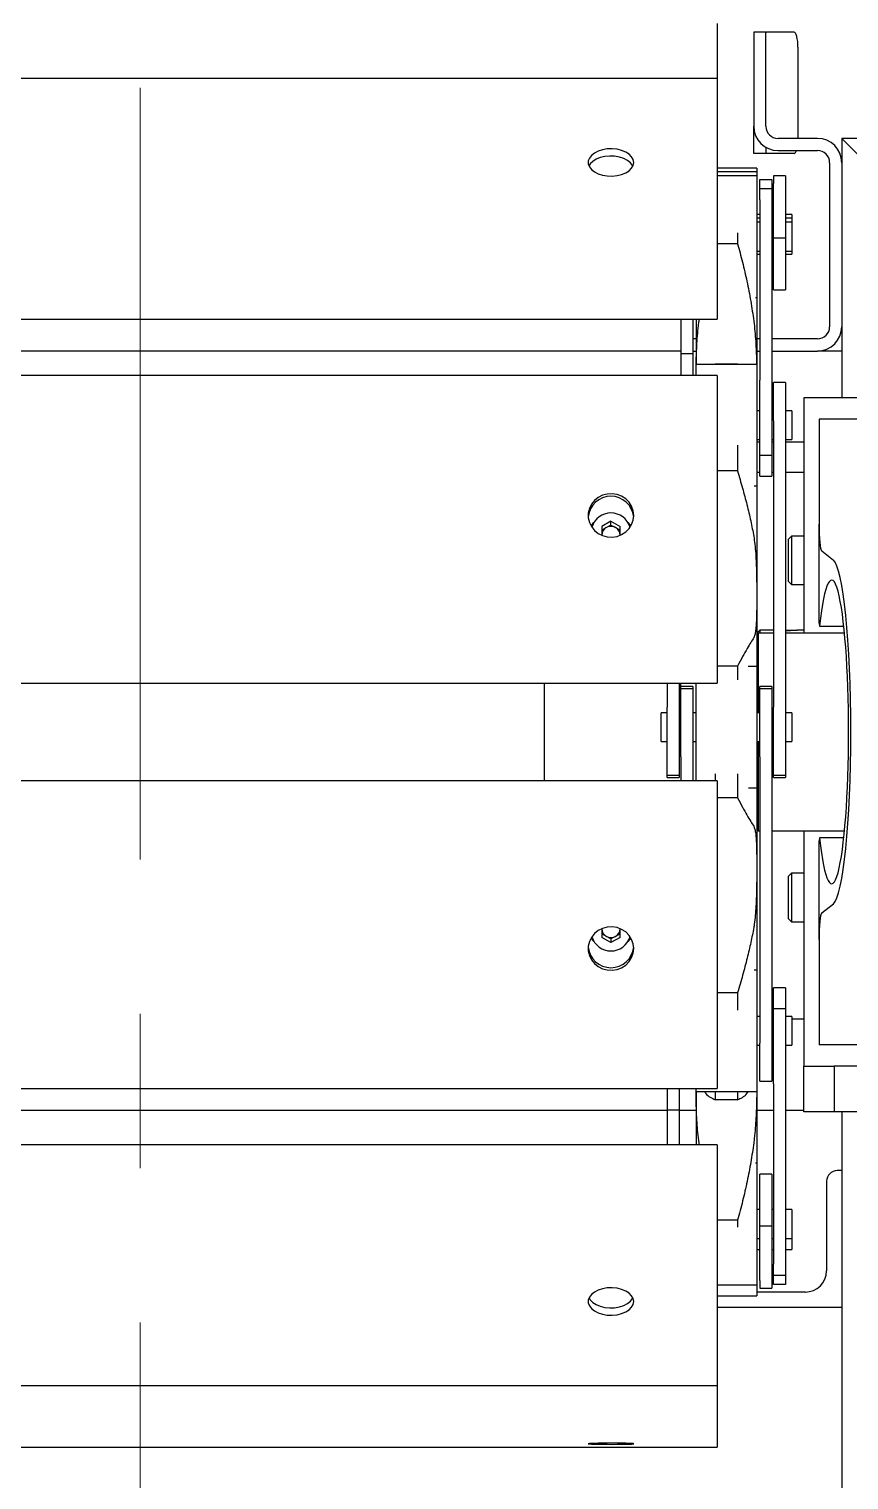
# Model space of a CAD drawing. Header units: millimetres. Extents: x 0 to 11880, y 0 to 8400.
# Drawn here: x 1751.9 to 2021.9, y 6347.3 to 6824.9 of the extents above; entities that cross this region are included whole.
import ezdxf

# ---------------------------------------------------------------- set-up
doc = ezdxf.new("R2010")
doc.units = ezdxf.units.MM
doc.header["$LTSCALE"] = 20
doc.linetypes.add('CENTERX2', pattern=[20.32, 12.7, -2.54, 2.54, -2.54])
doc.layers.add('ANNOTAZIONI', color=7, linetype='Continuous')

msp = doc.modelspace()

# ---------------------------------------------------------------- linework, layer by layer
at = {"color": 7, "linetype": 'Continuous', "lineweight": 25}
for p, q in [((1978.51, 6826.72), (1978.51, 6820.57)), ((1990.51, 6823.94), (1990.51, 6792.94)), ((1994.51, 6823.94), (1990.51, 6823.94)), ((1994.51, 6792.94), (1994.51, 6823.94)), ((1994.51, 6823.94), (1994.68, 6823.94)), ((2003.8, 6823.94), (1994.68, 6823.94)), ((1978.51, 6820.57), (1978.51, 6808.62)), ((2005.09, 6818.94), (2005.09, 6788.94)), ((1978.51, 6808.62), (1598.51, 6808.62)), ((1978.51, 6808.62), (1978.51, 6807.42)), ((1978.51, 6807.42), (1978.51, 6754.61)), ((1990.51, 6783.94), (1990.51, 6792.94)), ((2011.51, 6788.94), (1998.51, 6788.94)), ((3142.51, 6788.94), (2019.51, 6788.94)), ((2064.51, 6743.94), (2019.51, 6788.94)), ((2019.51, 6788.94), (2019.51, 6703.54)), ((1994.51, 6783.94), (1990.51, 6783.94)), ((1994.51, 6786.01), (1994.51, 6783.94)), ((1994.68, 6783.94), (1994.51, 6783.94)), ((2003.8, 6783.94), (1994.68, 6783.94)), ((1998.51, 6784.94), (2011.51, 6784.94)), ((1991.51, 6779.18), (1978.51, 6779.18)), ((1991.51, 6777.93), (1978.51, 6777.93)), ((1991.51, 6779.18), (1991.51, 6777.93)), ((1991.51, 6777.93), (1991.51, 6776.57)), ((2015.51, 6780.94), (2015.51, 6726.94)), ((1991.51, 6776.57), (1978.51, 6776.57)), ((1991.51, 6776.57), (1991.51, 6736.57)), ((1992.51, 6775.43), (1996.51, 6775.43)), ((1992.51, 6772.33), (1992.51, 6775.43)), ((1996.51, 6775.43), (1996.51, 6772.33)), ((2001.01, 6776.65), (1997.01, 6776.65)), ((1997.01, 6776.64), (1997.01, 6776.65)), ((1997.01, 6776.64), (1997.01, 6774.1)), ((1997.01, 6756.14), (1997.01, 6774.1)), ((2001.01, 6776.65), (2001.01, 6776.64)), ((2001.01, 6776.64), (2001.01, 6774.1)), ((2001.01, 6774.1), (2001.01, 6756.14)), ((1996.51, 6772.33), (1992.51, 6772.33)), ((1992.51, 6768.73), (1992.51, 6772.33)), ((1992.51, 6768.73), (1992.51, 6709.32)), ((1996.51, 6772.33), (1996.51, 6768.73)), ((1996.51, 6768.73), (1996.51, 6709.32)), ((1992.51, 6763.93), (1991.51, 6763.93)), ((1997.01, 6763.93), (1996.51, 6763.93)), ((2003.01, 6763.93), (2001.01, 6763.93)), ((2003.01, 6763.93), (2003.01, 6762.68)), ((1992.51, 6762.68), (1991.51, 6762.68)), ((1992.51, 6761.32), (1991.51, 6761.32)), ((1997.01, 6762.68), (1996.51, 6762.68)), ((1997.01, 6761.32), (1996.51, 6761.32)), ((2003.01, 6762.68), (2001.01, 6762.68)), ((2003.01, 6761.32), (2001.01, 6761.32)), ((2003.01, 6762.68), (2003.01, 6761.32)), ((2003.01, 6761.32), (2003.01, 6751.82)), ((1978.51, 6754.61), (1978.51, 6746.21)), ((1985.16, 6754.27), (1978.51, 6754.27)), ((1985.16, 6757.81), (1985.16, 6754.27)), ((2001.01, 6756.14), (1997.01, 6756.14)), ((1997.01, 6739.1), (1997.01, 6756.14)), ((2001.01, 6756.14), (2001.01, 6739.1)), ((1991.51, 6751.82), (1992.51, 6751.82)), ((1991.51, 6750.77), (1992.51, 6750.77)), ((1996.51, 6751.82), (1997.01, 6751.82)), ((1996.51, 6750.77), (1997.01, 6750.77)), ((2001.01, 6751.82), (2003.01, 6751.82)), ((2001.01, 6750.77), (2003.01, 6750.77)), ((2003.01, 6751.82), (2003.01, 6750.77)), ((1978.51, 6746.21), (1978.51, 6731.81)), ((1991.1, 6736.57), (1991.51, 6736.57)), ((1991.51, 6736.57), (1991.51, 6714.54)), ((1997.01, 6739.1), (2001.01, 6739.1)), ((1978.51, 6731.81), (1978.51, 6729.41)), ((1598.51, 6729.41), (1978.51, 6729.41)), ((1966.51, 6729.41), (1966.51, 6718.02)), ((1970.51, 6729.41), (1970.51, 6718.02)), ((1971.51, 6729.41), (1971.51, 6714.54)), ((1972.5, 6728.81), (1972.59, 6729.41)), ((1971.51, 6722.94), (1970.51, 6722.94)), ((1992.51, 6722.94), (1991.51, 6722.94)), ((2011.51, 6722.94), (1996.51, 6722.94)), ((1966.51, 6718.94), (1610.51, 6718.94)), ((1970.51, 6718.02), (1966.51, 6718.02)), ((1966.51, 6718.02), (1966.51, 6710.91)), ((1970.51, 6718.94), (1971.51, 6718.94)), ((1970.51, 6718.02), (1970.51, 6710.91)), ((1991.51, 6718.94), (1992.51, 6718.94)), ((1996.51, 6718.94), (2011.51, 6718.94)), ((2019.51, 6718.94), (2011.51, 6718.94)), ((1978.51, 6710.91), (1598.51, 6710.91)), ((1991.51, 6714.54), (1971.51, 6714.54)), ((1971.51, 6710.91), (1971.51, 6714.54)), ((1985.16, 6714.58), (1977.86, 6714.58)), ((1978.51, 6710.91), (1978.51, 6706.74)), ((1991.51, 6714.54), (1991.51, 6710.53)), ((1978.51, 6706.74), (1978.51, 6622.9)), ((1991.51, 6710.53), (1991.51, 6674.54)), ((1992.51, 6684.52), (1992.51, 6709.32)), ((1996.51, 6709.32), (1996.51, 6684.52)), ((2001.01, 6708.53), (1997.01, 6708.53)), ((1997.01, 6696), (1997.01, 6708.53)), ((2001.01, 6708.53), (2001.01, 6696)), ((2007.01, 6703.54), (2007.01, 6626.04)), ((2077.01, 6703.54), (2007.01, 6703.54)), ((1992.51, 6699.29), (1991.51, 6699.29)), ((1997.01, 6699.29), (1996.51, 6699.29)), ((2003.01, 6699.29), (2001.01, 6699.29)), ((2003.01, 6699.29), (2003.01, 6698.34)), ((2003.01, 6698.34), (2003.01, 6689.79)), ((2072.01, 6696.54), (2012.01, 6696.54)), ((2012.01, 6696.54), (2012.01, 6694.34)), ((1997.01, 6696), (1997.01, 6601.7)), ((2001.01, 6696), (2001.01, 6601.7)), ((2012.01, 6694.34), (2012.01, 6661.89)), ((1985.16, 6687.97), (1985.16, 6679.46)), ((1991.51, 6689.79), (1992.51, 6689.79)), ((1992.51, 6688.94), (1991.51, 6688.94)), ((1996.51, 6689.79), (1997.01, 6689.79)), ((1997.01, 6688.94), (1996.51, 6688.94)), ((2001.01, 6689.79), (2003.01, 6689.79)), ((2007.01, 6688.94), (2001.01, 6688.94)), ((1996.51, 6684.52), (1992.51, 6684.52)), ((1992.51, 6677.72), (1992.51, 6684.52)), ((1996.51, 6684.52), (1996.51, 6677.72)), ((1985.16, 6679.46), (1978.51, 6679.46)), ((1992.51, 6678.94), (1991.51, 6678.94)), ((1992.51, 6677.72), (1996.51, 6677.72)), ((1997.01, 6678.94), (1996.51, 6678.94)), ((2007.01, 6678.94), (2001.01, 6678.94)), ((1990.68, 6674.54), (1991.51, 6674.54)), ((1991.51, 6674.54), (1991.51, 6638.16)), ((1943.51, 6662.88), (1940.46, 6661.2)), ((1940.46, 6661.2), (1940.46, 6658.29)), ((1941.99, 6660.83), (1940.46, 6659.99)), ((1943.51, 6661.66), (1941.99, 6660.83)), ((1943.51, 6662.88), (1946.56, 6661.2)), ((1943.51, 6661.66), (1943.51, 6662.88)), ((1943.51, 6661.66), (1945.03, 6660.83)), ((1945.03, 6660.83), (1946.56, 6659.99)), ((1946.56, 6658.29), (1946.56, 6661.2)), ((2012.01, 6629.34), (2012.01, 6661.89)), ((2002.91, 6658.04), (2001.81, 6656.94)), ((2001.81, 6656.94), (2001.81, 6643.14)), ((2007.01, 6658.04), (2002.91, 6658.04)), ((2002.91, 6658.04), (2002.91, 6642.04)), ((2012.9, 6653.12), (2016.73, 6650.12)), ((2001.81, 6643.14), (2002.91, 6642.04)), ((2002.91, 6642.04), (2007.01, 6642.04)), ((1991.51, 6638.16), (1991.51, 6615.14)), ((1992.51, 6627.04), (1991.51, 6626.04)), ((1992.01, 6626.04), (1991.51, 6625.54)), ((1997.01, 6626.04), (1992.01, 6626.04)), ((1992.01, 6626.04), (1992.01, 6599.89)), ((1997.01, 6627.04), (1992.51, 6627.04)), ((1992.51, 6627.04), (1992.51, 6626.04)), ((2001.01, 6627.04), (2004.82, 6627.04)), ((2020.41, 6626.04), (2001.01, 6626.04)), ((2007.01, 6627.04), (2004.87, 6627.04)), ((2012.01, 6629.34), (2012.18, 6628.36)), ((2012.18, 6628.36), (2020.18, 6628.36)), ((1978.51, 6622.9), (1978.51, 6615.36)), ((1978.51, 6615.36), (1978.51, 6609.89)), ((1985.16, 6615.24), (1978.51, 6615.24)), ((1985.16, 6615.24), (1985.16, 6610.73)), ((1991.51, 6615.14), (1988.66, 6615.14)), ((1991.51, 6615.14), (1991.51, 6601.22)), ((1598.51, 6609.6), (1978.51, 6609.6)), ((1921.51, 6609.6), (1921.51, 6577.47)), ((1962.01, 6609.6), (1962.01, 6601.7)), ((1966.01, 6609.6), (1966.01, 6601.7)), ((1966.51, 6608.54), (1966.51, 6609.6)), ((1970.51, 6608.54), (1966.51, 6608.54)), ((1966.51, 6607.84), (1966.51, 6608.54)), ((1966.51, 6607.84), (1970.51, 6607.84)), ((1966.51, 6585.37), (1966.51, 6607.84)), ((1970.51, 6608.54), (1970.51, 6607.84)), ((1970.51, 6607.84), (1970.51, 6585.37)), ((1971.51, 6577.47), (1971.51, 6609.6)), ((1978.51, 6609.89), (1978.51, 6609.6)), ((1996.51, 6608.54), (1992.51, 6608.54)), ((1992.51, 6607.83), (1992.51, 6608.54)), ((1992.51, 6585.37), (1992.51, 6607.83)), ((1992.51, 6607.83), (1996.51, 6607.83)), ((1996.51, 6608.54), (1996.51, 6607.83)), ((1996.51, 6607.83), (1996.51, 6585.37)), ((1962.01, 6579.23), (1962.01, 6601.7)), ((1966.01, 6601.7), (1966.01, 6579.23)), ((1991.51, 6601.22), (1991.51, 6575.14)), ((1997.01, 6579.24), (1997.01, 6601.7)), ((2001.01, 6601.7), (2001.01, 6579.24)), ((1962.01, 6599.89), (1960.01, 6599.89)), ((1960.01, 6590.39), (1960.01, 6599.89)), ((1966.51, 6599.89), (1966.01, 6599.89)), ((1971.51, 6599.89), (1970.51, 6599.89)), ((1992.51, 6599.89), (1991.51, 6599.89)), ((1997.01, 6599.89), (1996.51, 6599.89)), ((2003.01, 6599.89), (2001.01, 6599.89)), ((2003.01, 6599.89), (2003.01, 6596.58)), ((2003.01, 6596.58), (2003.01, 6590.39)), ((1960.01, 6590.39), (1962.01, 6590.39)), ((1966.01, 6590.39), (1966.51, 6590.39)), ((1970.51, 6590.39), (1971.51, 6590.39)), ((1991.51, 6590.39), (1992.51, 6590.39)), ((1992.01, 6590.39), (1992.01, 6561.04)), ((1996.51, 6590.39), (1997.01, 6590.39)), ((2001.01, 6590.39), (2003.01, 6590.39)), ((1966.51, 6585.37), (1966.51, 6577.47)), ((1970.51, 6585.37), (1970.51, 6577.47)), ((1992.51, 6585.37), (1992.51, 6491.07)), ((1996.51, 6585.37), (1996.51, 6491.07)), ((1978.51, 6577.47), (1598.51, 6577.47)), ((1966.01, 6579.23), (1962.01, 6579.23)), ((1962.01, 6578.53), (1962.01, 6579.23)), ((1962.01, 6578.53), (1966.01, 6578.53)), ((1966.01, 6579.23), (1966.01, 6578.53)), ((1977.86, 6579.79), (1977.86, 6577.47)), ((1978.51, 6577.47), (1978.51, 6577.18)), ((1978.51, 6577.18), (1978.51, 6571.71)), ((1985.16, 6579.79), (1985.16, 6571.83)), ((2001.01, 6579.24), (1997.01, 6579.24)), ((1997.01, 6578.53), (1997.01, 6579.24)), ((1997.01, 6578.53), (2001.01, 6578.53)), ((2001.01, 6579.24), (2001.01, 6578.53)), ((1988.75, 6575.14), (1991.51, 6575.14)), ((1991.51, 6575.14), (1991.51, 6548.92)), ((1985.16, 6571.83), (1978.51, 6571.83)), ((1978.51, 6571.71), (1978.51, 6564.17)), ((1978.51, 6564.17), (1978.51, 6480.34)), ((1991.51, 6561.54), (1992.01, 6561.04)), ((1992.01, 6561.04), (1992.51, 6561.04)), ((1996.51, 6561.04), (2020.41, 6561.04)), ((2007.01, 6561.04), (2007.01, 6483.54)), ((2012.18, 6558.71), (2012.01, 6557.74)), ((2020.18, 6558.71), (2012.18, 6558.71)), ((2012.01, 6525.19), (2012.01, 6557.74)), ((1991.51, 6548.92), (1991.51, 6515.15)), ((2002.91, 6547.04), (2001.81, 6545.94)), ((2001.81, 6545.94), (2001.81, 6532.14)), ((2007.01, 6547.04), (2002.91, 6547.04)), ((2002.91, 6547.04), (2002.91, 6531.04)), ((2012.9, 6533.95), (2016.73, 6536.95)), ((2001.81, 6532.14), (2002.91, 6531.04)), ((2002.91, 6531.04), (2007.01, 6531.04)), ((1940.46, 6528.78), (1940.46, 6525.87)), ((1941.99, 6526.25), (1940.46, 6527.08)), ((1943.51, 6524.19), (1940.46, 6525.87)), ((1943.51, 6525.41), (1941.99, 6526.25)), ((1945.03, 6526.25), (1943.51, 6525.41)), ((1946.56, 6525.87), (1943.51, 6524.19)), ((1943.51, 6525.41), (1943.51, 6524.19)), ((1946.56, 6527.08), (1945.03, 6526.25)), ((1946.56, 6525.87), (1946.56, 6528.78)), ((2012.01, 6525.19), (2012.01, 6492.74)), ((1991.51, 6515.15), (1990.65, 6515.15)), ((1991.51, 6515.15), (1991.51, 6489.06)), ((1985.16, 6507.62), (1978.51, 6507.62)), ((1985.16, 6507.62), (1985.16, 6501.97)), ((2001.01, 6509.35), (1997.01, 6509.35)), ((2001.01, 6509.35), (1997.01, 6509.35)), ((1997.01, 6502.55), (1997.01, 6509.35)), ((1997.01, 6509.35), (1997.01, 6509.35)), ((2001.01, 6509.35), (2001.01, 6502.55)), ((2001.01, 6509.35), (2001.01, 6509.35)), ((1997.01, 6477.75), (1997.01, 6502.55)), ((1997.01, 6502.55), (2001.01, 6502.55)), ((2001.01, 6502.55), (2001.01, 6477.75)), ((1992.51, 6499.9), (1991.51, 6499.9)), ((1997.01, 6499.9), (1996.51, 6499.9)), ((2003.01, 6499.9), (2001.01, 6499.9)), ((2003.01, 6499.9), (2003.01, 6493.7)), ((2007.01, 6498.94), (2003.01, 6498.94)), ((2003.01, 6493.7), (2003.01, 6490.4)), ((2012.01, 6492.74), (2012.01, 6490.54)), ((1991.51, 6490.4), (1992.51, 6490.4)), ((1991.51, 6489.06), (1991.51, 6475.15)), ((1992.51, 6478.54), (1992.51, 6491.07)), ((1996.51, 6491.07), (1996.51, 6478.54)), ((1996.51, 6490.4), (1997.01, 6490.4)), ((2001.01, 6490.4), (2003.01, 6490.4)), ((2072.01, 6490.54), (2012.01, 6490.54)), ((2007.01, 6468.54), (2007.01, 6483.54)), ((2007.01, 6483.54), (2017.01, 6483.54)), ((2017.01, 6483.54), (2017.01, 6468.54)), ((2067.01, 6483.54), (2017.01, 6483.54)), ((1978.51, 6480.34), (1978.51, 6476.16)), ((1992.51, 6478.54), (1996.51, 6478.54)), ((1997.01, 6477.75), (1997.01, 6418.35)), ((2001.01, 6477.75), (2001.01, 6418.35)), ((1598.51, 6476.16), (1978.51, 6476.16)), ((1962.01, 6476.16), (1962.01, 6469.06)), ((1966.01, 6476.16), (1966.01, 6469.06)), ((1971.51, 6475.15), (1971.51, 6476.16)), ((1971.51, 6475.15), (1991.51, 6475.15)), ((1971.51, 6475.15), (1971.51, 6457.66)), ((1977.86, 6475.15), (1977.86, 6472.49)), ((1985.16, 6472.49), (1977.86, 6472.49)), ((1985.16, 6475.15), (1985.16, 6472.49)), ((1991.51, 6475.15), (1991.51, 6451.56)), ((1962.01, 6468.94), (1615.01, 6468.94)), ((1966.01, 6469.06), (1962.01, 6469.06)), ((1962.01, 6469.06), (1962.01, 6457.66)), ((1966.01, 6469.06), (1966.01, 6457.66)), ((1971.51, 6468.94), (1966.01, 6468.94)), ((1997.01, 6468.94), (1991.51, 6468.94)), ((2007.01, 6468.94), (2001.01, 6468.94)), ((2017.01, 6468.54), (2007.01, 6468.54)), ((2067.01, 6468.54), (2017.01, 6468.54)), ((2019.51, 6468.54), (2019.51, 6296.44)), ((1978.51, 6457.66), (1598.51, 6457.66)), ((1962.01, 6457.66), (1615.01, 6457.66)), ((1971.51, 6457.66), (1966.01, 6457.66)), ((1972.59, 6457.66), (1972.5, 6458.26)), ((1978.51, 6457.66), (1978.51, 6455.26)), ((1978.51, 6455.26), (1978.51, 6440.86)), ((1991.51, 6451.56), (1991.1, 6451.56)), ((1991.51, 6451.56), (1991.51, 6415.56)), ((2019.51, 6449.16), (2018.01, 6449.16)), ((1996.51, 6447.97), (1992.51, 6447.97)), ((1996.51, 6447.97), (1992.51, 6447.97)), ((1992.51, 6430.93), (1992.51, 6447.97)), ((1992.51, 6447.97), (1992.51, 6447.97)), ((1996.51, 6447.97), (1996.51, 6430.93)), ((1996.51, 6447.97), (1996.51, 6447.97)), ((2014.51, 6445.66), (2014.51, 6416.16)), ((1978.51, 6440.86), (1978.51, 6432.46)), ((1992.51, 6436.31), (1991.51, 6436.31)), ((1997.01, 6436.31), (1996.51, 6436.31)), ((2003.01, 6436.31), (2001.01, 6436.31)), ((2003.01, 6436.31), (2003.01, 6427.76)), ((1985.16, 6432.81), (1978.51, 6432.81)), ((1978.51, 6432.46), (1978.51, 6379.65)), ((1985.16, 6432.81), (1985.16, 6430.54)), ((1992.51, 6430.93), (1996.51, 6430.93)), ((1992.51, 6412.98), (1992.51, 6430.93)), ((1996.51, 6430.93), (1996.51, 6412.98)), ((1991.51, 6426.81), (1992.51, 6426.81)), ((1996.51, 6426.81), (1997.01, 6426.81)), ((2001.01, 6426.81), (2003.01, 6426.81)), ((2003.01, 6427.76), (2003.01, 6426.81)), ((2003.01, 6426.81), (2003.01, 6423.15)), ((1991.51, 6423.15), (1992.51, 6423.15)), ((1996.51, 6423.15), (1997.01, 6423.15)), ((2001.01, 6423.15), (2003.01, 6423.15)), ((2003.01, 6423.15), (2003.01, 6423.15)), ((1991.51, 6415.56), (1991.51, 6411.56)), ((1997.01, 6414.74), (1997.01, 6418.35)), ((1997.01, 6414.74), (2001.01, 6414.74)), ((1997.01, 6411.65), (1997.01, 6414.74)), ((2001.01, 6418.35), (2001.01, 6414.74)), ((2001.01, 6414.74), (2001.01, 6411.65)), ((1978.51, 6411.56), (1991.51, 6411.56)), ((1991.51, 6411.56), (1991.51, 6407.9)), ((1992.51, 6412.98), (1992.51, 6410.44)), ((1992.51, 6410.43), (1992.51, 6410.44)), ((1992.51, 6410.43), (1996.51, 6410.43)), ((1992.51, 6410.43), (1996.51, 6410.43)), ((1996.51, 6412.98), (1996.51, 6410.44)), ((1996.51, 6410.44), (1996.51, 6410.43)), ((2001.01, 6411.65), (1997.01, 6411.65)), ((1978.51, 6407.9), (1991.51, 6407.9)), ((2007.51, 6409.16), (1991.51, 6409.16)), ((1991.51, 6407.9), (1991.51, 6407.9)), ((1978.51, 6404.16), (2019.51, 6404.16)), ((1598.51, 6378.45), (1978.51, 6378.45)), ((1978.51, 6379.65), (1978.51, 6378.45)), ((1978.51, 6378.45), (1978.51, 6366.51)), ((1978.51, 6366.51), (1978.51, 6360.35)), ((1598.51, 6358.09), (1978.51, 6358.09)), ((1598.51, 6358.09), (1978.51, 6358.09)), ((1978.51, 6360.35), (1978.51, 6358.1)), ((1978.51, 6358.1), (1978.51, 6358.09)), ((1978.51, 6358.1), (1978.51, 6358.09))]:
    msp.add_line(p, q, dxfattribs=at)
at = {"color": 7, "linetype": 'Continuous', "lineweight": 25, "flags": 128}
for points in [[(2005.09, 6818.94), (2005.07, 6819.91), (2004.99, 6820.85), (2004.87, 6821.72), (2004.71, 6822.47), (2004.52, 6823.1), (2004.29, 6823.56), (2004.05, 6823.84), (2003.8, 6823.94)], [(1951.01, 6781.02), (1950.83, 6781.98), (1950.32, 6782.91), (1949.48, 6783.74), (1948.36, 6784.45), (1947.02, 6784.99), (1945.52, 6785.35), (1943.91, 6785.51), (1942.3, 6785.46), (1940.73, 6785.2), (1939.3, 6784.74), (1938.06, 6784.11), (1937.08, 6783.34), (1936.4, 6782.45), (1936.05, 6781.5), (1936.05, 6780.53), (1936.4, 6779.58), (1937.08, 6778.69), (1938.06, 6777.92), (1939.3, 6777.29), (1940.73, 6776.83), (1942.3, 6776.57), (1943.91, 6776.52), (1945.52, 6776.68), (1947.02, 6777.04), (1948.36, 6777.58), (1949.48, 6778.29), (1950.32, 6779.13), (1950.83, 6780.05), (1951.01, 6781.02)], [(1950.74, 6779.82), (1950.62, 6780.05), (1949.94, 6780.94), (1948.95, 6781.71), (1947.72, 6782.34), (1946.28, 6782.8), (1944.72, 6783.06), (1943.1, 6783.11), (1941.5, 6782.95), (1940, 6782.59), (1938.65, 6782.05), (1937.54, 6781.34), (1936.7, 6780.51), (1936.28, 6779.82)], [(2003.8, 6783.94), (2004.05, 6784.03), (2004.29, 6784.32), (2004.52, 6784.78), (2004.57, 6784.94)], [(1951.01, 6664.82), (1950.83, 6666.35), (1950.32, 6667.82), (1949.48, 6669.14), (1948.36, 6670.26), (1947.02, 6671.13), (1945.52, 6671.7), (1943.91, 6671.95), (1942.3, 6671.87), (1940.73, 6671.46), (1939.3, 6670.73), (1938.06, 6669.73), (1937.08, 6668.5), (1936.4, 6667.1), (1936.05, 6665.59), (1936.05, 6664.05), (1936.4, 6662.54), (1937.08, 6661.14), (1938.06, 6659.91), (1939.3, 6658.91), (1940.73, 6658.18), (1942.3, 6657.77), (1943.91, 6657.68), (1945.52, 6657.93), (1947.02, 6658.51), (1948.36, 6659.37), (1949.48, 6660.5), (1950.32, 6661.82), (1950.83, 6663.28), (1951.01, 6664.82)], [(1937.89, 6662.52), (1937.7, 6662.34), (1936.92, 6661.41)], [(1950.1, 6661.41), (1949.88, 6661.71), (1949.13, 6662.52)], [(1951.01, 6522.25), (1950.83, 6523.79), (1950.32, 6525.25), (1949.48, 6526.57), (1948.36, 6527.7), (1947.02, 6528.56), (1945.52, 6529.13), (1943.91, 6529.38), (1942.3, 6529.3), (1940.73, 6528.89), (1939.3, 6528.16), (1938.06, 6527.16), (1937.08, 6525.93), (1936.4, 6524.53), (1936.05, 6523.02), (1936.05, 6521.48), (1936.4, 6519.97), (1937.08, 6518.57), (1938.06, 6517.34), (1939.3, 6516.34), (1940.73, 6515.61), (1942.3, 6515.2), (1943.91, 6515.12), (1945.52, 6515.37), (1947.02, 6515.94), (1948.36, 6516.81), (1949.48, 6517.93), (1950.32, 6519.25), (1950.83, 6520.71), (1951.01, 6522.25)], [(1936.92, 6525.66), (1937.7, 6524.73), (1937.89, 6524.55)], [(1949.13, 6524.55), (1949.88, 6525.36), (1950.1, 6525.66)], [(1951.01, 6406.06), (1950.83, 6407.02), (1950.32, 6407.95), (1949.48, 6408.78), (1948.36, 6409.49), (1947.02, 6410.03), (1945.52, 6410.39), (1943.91, 6410.55), (1942.3, 6410.5), (1940.73, 6410.24), (1939.3, 6409.78), (1938.06, 6409.15), (1937.08, 6408.38), (1936.4, 6407.49), (1936.05, 6406.54), (1936.05, 6405.57), (1936.4, 6404.62), (1937.08, 6403.74), (1938.06, 6402.96), (1939.3, 6402.33), (1940.73, 6401.87), (1942.3, 6401.61), (1943.91, 6401.56), (1945.52, 6401.72), (1947.02, 6402.08), (1948.36, 6402.63), (1949.48, 6403.33), (1950.32, 6404.17), (1950.83, 6405.09), (1951.01, 6406.06)], [(1936.28, 6407.26), (1936.7, 6406.57), (1937.54, 6405.73), (1938.65, 6405.03), (1940, 6404.48), (1941.5, 6404.12), (1943.1, 6403.96), (1944.72, 6404.01), (1946.28, 6404.27), (1947.72, 6404.73), (1948.95, 6405.36), (1949.94, 6406.14), (1950.62, 6407.02), (1950.74, 6407.26)], [(1951.01, 6359.23), (1950.83, 6359.27), (1950.32, 6359.31), (1949.48, 6359.34), (1948.36, 6359.37), (1947.02, 6359.4), (1945.52, 6359.41), (1943.91, 6359.42), (1942.3, 6359.42), (1940.73, 6359.4), (1939.3, 6359.38), (1938.06, 6359.36), (1937.08, 6359.32), (1936.4, 6359.29), (1936.05, 6359.25), (1936.05, 6359.2), (1936.4, 6359.16), (1937.08, 6359.13), (1938.06, 6359.09), (1939.3, 6359.07), (1940.73, 6359.05), (1942.3, 6359.04), (1943.91, 6359.03), (1945.52, 6359.04), (1947.02, 6359.05), (1948.36, 6359.08), (1949.48, 6359.11), (1950.32, 6359.14), (1950.83, 6359.18), (1951.01, 6359.23)]]:
    msp.add_lwpolyline(points, dxfattribs=at)
at = {"color": 7, "linetype": 'Continuous', "lineweight": 25}
for centre, radius, start, end in [((1998.51, 6792.94), 8, 180, 270), ((1998.51, 6792.94), 4, 180, 270), ((2011.51, 6780.94), 8, 0, 90), ((2011.51, 6780.94), 4, 0, 90), ((2011.51, 6726.94), 8, 270, 0), ((2011.51, 6726.94), 4, 270, 0), ((1943.51, 6663.61), 7.52, 5.7789, 174.2211), ((1943.51, 6659.06), 6.57, 16.5971, 163.4029), ((1943.34, 6658.28), 2.88, 118.1185, 179.4451), ((1943.51, 6658.04), 3.18, 61.3321, 118.6679), ((1943.67, 6658.28), 2.88, 0.5549, 61.8815), ((1943.51, 6528.01), 6.57, 196.6008, 343.3992), ((1943.34, 6528.79), 2.88, 180.555, 241.8818), ((1943.51, 6529.03), 3.18, 241.3323, 298.6677), ((1943.67, 6528.79), 2.88, 298.1182, 359.445), ((1943.51, 6523.46), 7.52, 185.7549, 354.2451), ((2018.01, 6445.66), 3.5, 90, 180), ((2007.51, 6416.16), 7, 270, 0)]:
    msp.add_arc(centre, radius, start, end, dxfattribs=at)
for centre, major_axis, start_param, end_param in [((2012.99, 6661.89), (0, 8.8), 1.570796, 3.054326), ((2016.18, 6593.54), (0, 56.8), 3.228859, 6.195919), ((2016.18, 6593.54), (0, 50), 2.341297, 7.083481), ((2012.99, 6525.19), (0, 8.8), 0.087266, 1.570796)]:
    msp.add_ellipse(centre, major_axis=major_axis, ratio=0.111465, start_param=start_param, end_param=end_param, dxfattribs=at)
for points, knots in [([(1985.16, 6754.27), (1985.72, 6752.24), (1986.84, 6748.19), (1988.3, 6741.86), (1989.58, 6735.39), (1990.21, 6731), (1990.52, 6728.81)], [0, 0, 0, 0, 0.2457884, 0.4915561, 0.745792, 1, 1, 1, 1]), ([(1971.55, 6714.54), (1971.55, 6714.55), (1971.57, 6715.42), (1971.62, 6717.45), (1971.76, 6720.58), (1971.98, 6723.93), (1972.23, 6726.7), (1972.43, 6728.32), (1972.5, 6728.81)], [0, 0, 0, 0, 0.003131, 0.228014, 0.452891, 0.677075, 0.901257, 1, 1, 1, 1]), ([(1990.52, 6728.81), (1990.65, 6727.69), (1990.92, 6725.44), (1991.17, 6722.06), (1991.34, 6718.84), (1991.43, 6716.29), (1991.45, 6714.97), (1991.46, 6714.54)], [0, 0, 0, 0, 0.222635, 0.445267, 0.667887, 0.890514, 1, 1, 1, 1]), ([(1985.16, 6679.46), (1985.72, 6677.56), (1986.84, 6673.77), (1988.3, 6668.28), (1989.58, 6662.94), (1990.21, 6659.62), (1990.52, 6657.96)], [0, 0, 0, 0, 0.245788, 0.491556, 0.745792, 1, 1, 1, 1]), ([(1990.52, 6657.96), (1990.65, 6657.09), (1990.92, 6655.34), (1991.17, 6652.32), (1991.34, 6649.06), (1991.44, 6645.7), (1991.49, 6642.27), (1991.51, 6639.76), (1991.51, 6638.41), (1991.51, 6638.16)], [0, 0, 0, 0, 0.15797, 0.32053, 0.478506, 0.641047, 0.799358, 0.962222, 1, 1, 1, 1]), ([(1991.51, 6638.16), (1991.51, 6637.22), (1991.5, 6635.33), (1991.47, 6632.64), (1991.4, 6630.09), (1991.26, 6627.87), (1991.04, 6626.11), (1990.78, 6625.08), (1990.58, 6624.7), (1990.52, 6624.58)], [0, 0, 0, 0, 0.140837, 0.284842, 0.443853, 0.607502, 0.766012, 0.929162, 1, 1, 1, 1]), ([(2004.87, 6627.03), (2004.87, 6627.03), (2004.87, 6627.03), (2004.43, 6626.99), (2003.67, 6626.93), (2002.65, 6626.87), (2001.71, 6626.85), (2001.17, 6626.86), (2001.01, 6626.87)], [0, 0, 0, 0, 0.130893, 0.325887, 0.521599, 0.718078, 0.914171, 1, 1, 1, 1]), ([(1990.52, 6624.58), (1990.22, 6624.11), (1989.62, 6623.15), (1988.37, 6621.04), (1986.9, 6618.47), (1985.74, 6616.32), (1985.16, 6615.24)], [0, 0, 0, 0, 0.245597, 0.491219, 0.745598, 1, 1, 1, 1]), ([(1985.16, 6571.83), (1985.72, 6570.79), (1986.84, 6568.71), (1988.3, 6566.14), (1989.58, 6563.98), (1990.21, 6562.99), (1990.52, 6562.49)], [0, 0, 0, 0, 0.245788, 0.491556, 0.745792, 1, 1, 1, 1]), ([(1990.52, 6562.49), (1990.65, 6562.21), (1990.92, 6561.62), (1991.17, 6560.08), (1991.34, 6558.07), (1991.44, 6555.64), (1991.49, 6552.82), (1991.51, 6550.51), (1991.51, 6549.17), (1991.51, 6548.92)], [0, 0, 0, 0, 0.1579715, 0.3205328, 0.478509, 0.6410501, 0.799361, 0.9622246, 1, 1, 1, 1]), ([(1991.51, 6548.92), (1991.51, 6547.96), (1991.5, 6546.02), (1991.47, 6542.88), (1991.4, 6539.57), (1991.26, 6536.25), (1991.04, 6533.09), (1990.78, 6530.75), (1990.58, 6529.5), (1990.52, 6529.12)], [0, 0, 0, 0, 0.140838, 0.284845, 0.443856, 0.607505, 0.766015, 0.929165, 1, 1, 1, 1]), ([(1990.52, 6529.12), (1990.22, 6527.52), (1989.62, 6524.31), (1988.37, 6519.05), (1986.9, 6513.5), (1985.74, 6509.58), (1985.16, 6507.62)], [0, 0, 0, 0, 0.245597, 0.491219, 0.745598, 1, 1, 1, 1]), ([(1972.5, 6458.26), (1972.36, 6459.39), (1972.1, 6461.64), (1971.84, 6465.01), (1971.67, 6468.25), (1971.58, 6471.25), (1971.53, 6473.59), (1971.52, 6474.75), (1971.52, 6475.15)], [0, 0, 0, 0, 0.180764, 0.361526, 0.542278, 0.723035, 0.904159, 1, 1, 1, 1]), ([(1974.34, 6475.15), (1974.45, 6474.98), (1974.97, 6474.15), (1976.13, 6473.19), (1977.28, 6472.73), (1977.86, 6472.49)], [0, 0, 0, 0, 0.115138, 0.557548, 1, 1, 1, 1]), ([(1985.16, 6472.49), (1985.72, 6472.72), (1986.83, 6473.16), (1987.99, 6474.1), (1988.53, 6474.94), (1988.66, 6475.15)], [0, 0, 0, 0, 0.428519, 0.857002, 1, 1, 1, 1]), ([(1991.5, 6475.15), (1991.5, 6475.02), (1991.5, 6474.26), (1991.47, 6472.43), (1991.4, 6469.66), (1991.26, 6466.48), (1991.04, 6463.15), (1990.78, 6460.38), (1990.58, 6458.76), (1990.52, 6458.26)], [0, 0, 0, 0, 0.030817, 0.191776, 0.374103, 0.556425, 0.738184, 0.919943, 1, 1, 1, 1]), ([(1990.52, 6458.26), (1990.22, 6456.15), (1989.62, 6451.91), (1988.37, 6445.51), (1986.9, 6439.11), (1985.74, 6434.91), (1985.16, 6432.81)], [0, 0, 0, 0, 0.245597, 0.491219, 0.745598, 1, 1, 1, 1])]:
    msp.add_open_spline(points, degree=3, knots=knots, dxfattribs=at)
at = {"layer": 'ANNOTAZIONI', "linetype": 'CENTERX2', "lineweight": 18}
msp.add_line((1788.51, 6145.14), (1788.51, 6976.97), dxfattribs=at)

doc.saveas('drawing.dxf')
